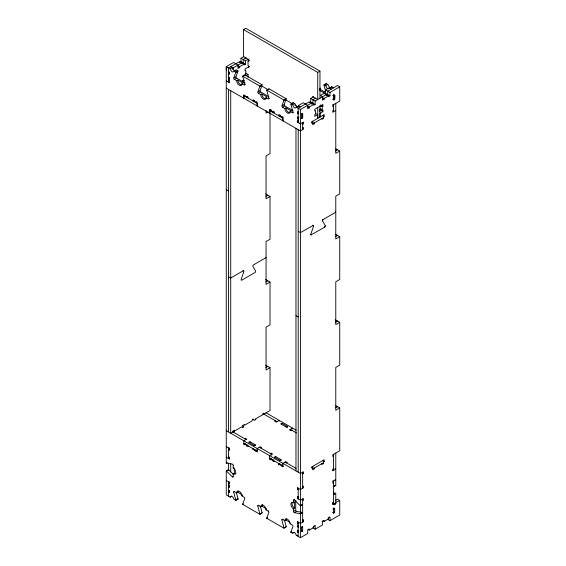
<?xml version="1.0" encoding="UTF-8"?>
<svg xmlns="http://www.w3.org/2000/svg" width="566" height="566" viewBox="0 0 566 566"><rect width="100%" height="100%" fill="white"/><g stroke="black" fill="none" stroke-linecap="round" stroke-linejoin="round"><path stroke-width="0.85" d="M244.264 97.982L243.819 98.236L243.819 95.668L257.169 103.373L257.169 105.941L257.608 105.686M269.975 112.825L269.529 113.08L269.529 110.511L271.008 109.655M283.432 120.466L282.88 120.791L282.88 118.216L269.529 110.511M300.426 512.272L300.426 109.514L311.427 103.161M302.654 113.83L302.654 117.502A0.785 0.453 -60 0 1 302.095 118.471A0.785 0.453 -60 0 1 301.544 118.145L301.579 114.247L302.301 113.533L302.654 113.83L302.095 113.511M315.51 113.363L317.731 114.65L317.731 118.365L317.731 107.512M333.558 95.994L333.558 99.666A0.785 0.453 -60 0 0 334.11 99.984A0.785 0.453 -60 0 0 334.669 99.022C335.143 93.206 334.93 95.576 332.999 95.668M312.934 225.155L313.635 225.99L310.833 234.175L311.116 234.833L324.806 227.086L325.379 225.777L322.287 220.492L323.306 219.41L335.78 212.208L335.221 211.882M302.654 530.809L301.636 531.7L301.544 527.781A0.785 0.453 -60 0 1 302.095 526.819A0.785 0.453 -60 0 1 302.654 527.137L302.654 530.809L302.095 530.491M334.669 512.329L333.65 513.221L333.558 509.294A0.785 0.453 -60 0 1 334.11 508.332A0.785 0.453 -60 0 1 334.669 508.657L334.669 512.329L334.11 512.011M322.578 220.825L322.316 220.287M235.569 70.517A2.094 1.21 60 0 0 235.774 70.184A1.047 0.608 60 0 1 236.475 70.021L238.038 70.92L235.81 72.207A1.047 0.601 60 0 1 235.781 72.434L233.694 78.122A1.047 0.608 60 0 0 234.437 79.403L236.659 80.69A3.672 2.123 60 0 0 239.255 85.183A3.672 2.123 60 0 0 241.852 83.683L242.963 83.046L237.77 80.047L236.659 80.69M234.062 77.903L235.916 76.834L238.01 71.146A1.047 0.601 60 0 0 238.038 70.92M241.852 83.683L244.073 84.971A1.047 0.608 60 0 0 244.816 84.539L242.729 76.445A1.047 0.608 60 0 1 242.701 76.184L244.922 74.896L262.129 84.829L259.907 86.117A1.054 0.608 60 0 1 259.872 86.343L257.785 92.032A1.047 0.608 60 0 0 258.528 93.312L260.749 94.6A3.672 2.123 60 0 0 263.346 99.092A3.672 2.123 60 0 0 265.942 97.593L267.053 96.956L261.86 93.956L260.749 94.6M258.153 91.812L260.006 90.744L262.1 85.056A1.054 0.608 60 0 0 262.129 84.829M265.942 97.593L268.164 98.88A1.047 0.608 60 0 0 268.907 98.449L266.819 90.355A1.047 0.608 60 0 1 266.791 90.093L269.013 88.805L286.219 98.739L283.998 100.026A1.047 0.601 60 0 1 283.962 100.253L281.875 105.934A1.047 0.608 60 0 0 282.618 107.222L284.84 108.509A3.672 2.123 60 0 0 287.436 113.002A3.672 2.123 60 0 0 290.033 111.502L291.143 110.858L285.957 107.865L284.84 108.509M282.243 105.722L284.097 104.653L286.191 98.965A1.047 0.601 60 0 0 286.219 98.739M260.53 506.683L262.1 512.754A1.047 0.608 60 0 1 262.129 513.022L259.907 514.303L242.701 504.37A1.047 0.608 60 0 1 242.729 504.143L244.816 498.455A1.047 0.608 60 0 0 244.073 497.174L241.852 495.887A3.672 2.123 60 0 0 239.255 491.394A3.672 2.123 60 0 0 236.659 492.894L234.437 491.606A1.047 0.608 60 0 0 233.694 492.031L235.781 500.132A1.047 0.608 60 0 1 235.817 500.394L238.038 499.113A1.047 0.608 60 0 0 238.01 498.844L236.439 492.774M284.62 520.593L286.191 526.663A1.047 0.608 60 0 1 286.219 526.925L283.998 528.212L266.791 518.279A1.047 0.608 60 0 1 266.819 518.053L268.907 512.364A1.047 0.608 60 0 0 268.171 511.084L265.942 509.796A3.672 2.123 60 0 0 263.346 505.304A3.672 2.123 60 0 0 260.749 506.796L258.528 505.516A1.047 0.608 60 0 0 257.785 505.94L259.872 514.041A1.047 0.608 60 0 1 259.907 514.303M307.968 529.352L309.206 530.066L309.206 529.21L307.72 530.066L307.72 533.49L300.426 537.7L296.641 535.514A1.047 0.608 60 0 1 295.94 534.537A2.094 1.21 60 0 0 294.539 532.592A2.094 1.21 60 0 0 293.146 532.924A1.047 0.608 60 0 1 292.445 533.087L290.882 532.189A1.047 0.608 60 0 1 290.91 531.962L292.997 526.274A1.047 0.608 60 0 0 292.261 524.993L290.033 523.706A3.672 2.123 60 0 0 287.436 519.213A3.672 2.123 60 0 0 284.84 520.706L282.618 519.425A1.047 0.608 60 0 0 281.875 519.85L283.962 527.951A1.047 0.608 60 0 1 283.998 528.212M331.082 87.412L331.393 86.916A1.047 0.608 60 0 1 331.987 86.916L333.558 87.815M243.069 270.569L243.189 270.803A1.047 0.608 -60 0 1 243.918 271.376L241.116 279.562A1.047 0.608 -60 0 0 241.852 280.142L254.933 272.586A1.047 0.608 -60 0 0 255.662 271.171L252.861 266.218A1.047 0.608 -60 0 1 253.434 264.909L266.07 257.594L265.511 257.275M248.764 67.694L248.764 65.981L248.021 65.55L248.021 60.987L248.764 61.411L248.764 59.699L243.571 56.706L243.571 29.588L245.793 28.3L319.96 71.118L319.96 98.236M240.975 58.199L245.425 60.767L245.425 64.199L240.975 61.63L240.975 58.199L243.939 56.487M228.487 82.254L228.487 67.977L239.489 61.63L243.939 64.199L243.939 65.055L245.425 64.199M246.168 57.774L243.196 59.487L243.196 62.911L241.717 63.767M239.489 62.486L240.975 61.63M230.426 68.67L232.279 67.595A1.047 0.608 60 0 1 232.98 68.571A2.094 1.21 60 0 0 235.23 70.7M231.105 66.922L230.716 66.696L232.937 67.977L241.717 62.911M245.425 60.767L248.389 59.055M248.021 60.987L249.5 60.13M228.487 71.974L229.605 72.186M238.01 65.911L239.489 66.767L243.939 64.199M229.605 73.042L228.487 73.686L229.605 73.898M239.489 66.767L239.489 67.623L238.01 68.479L238.01 65.055L233.56 62.486L226.266 66.696L226.266 462.995A1.047 0.608 60 0 0 226.478 463.08L232.442 464.12A1.047 0.608 60 0 1 233.185 465.401L233.185 467.969A3.672 2.123 60 0 1 235.781 472.469A3.672 2.123 60 0 1 233.185 473.968L233.185 476.537A1.047 0.608 60 0 1 232.442 476.961L226.478 471.103A1.047 0.608 60 0 0 226.266 470.947L228.487 469.66A1.047 0.608 60 0 1 228.699 469.822L233.178 474.216M226.266 70.262L226.266 66.696L230.051 68.882A1.047 0.608 60 0 1 230.645 69.568L230.963 70.432A2.094 1.21 60 0 0 233.341 71.804L233.652 71.302A1.047 0.608 60 0 1 234.246 71.302L236.1 70.234M235.781 72.434L237.635 71.366M228.487 77.259L229.605 77.471M249.5 66.406L245.05 68.974L245.05 70.693L245.793 70.262L245.793 73.976L245.05 74.401M229.725 78.257L228.487 78.971L229.605 79.183M228.487 80.542L229.605 80.754M234.437 79.403L236.291 78.334M226.711 81.221L226.266 80.966L229.605 82.466M243.097 76.233L244.951 75.158A1.047 0.608 60 0 1 244.922 74.896M245.793 75.688L248.021 74.401L248.021 77.372M242.34 81.391L244.491 80.146M242.333 82.254L243.819 81.398L242.333 80.542M244.448 84.758L245.191 84.327M259.872 86.343L261.725 85.275M247.774 96.524L246.535 97.239L246.535 96.383L248.021 97.239L248.021 98.095M258.528 93.312L260.381 92.244M267.187 90.143L268.673 89.287M254.077 100.309L252.967 100.946L253.335 99.878M252.967 100.09L254.82 100.734M254.82 101.59L254.445 101.802L254.445 100.946M256.922 101.802L255.683 102.517L255.683 101.661L257.169 102.517L257.169 105.941M268.539 98.668L269.282 98.236M243.571 29.588L317.731 72.406L319.96 71.118M283.962 100.253L285.816 99.184M269.529 113.08L269.897 109.443M268.043 111.941L266.07 113.08L266.07 110.462M269.529 109.655L271.383 110.299M271.383 111.155L271.008 111.368L271.008 110.511M273.852 111.155L272.246 112.082L272.246 111.226L274.1 111.87M282.618 107.222L284.472 106.153M274.284 112.62L273.732 112.938L273.732 112.082M290.033 111.502L292.261 112.79A1.047 0.608 60 0 0 292.997 112.358L290.91 104.264A1.04 0.601 60 0 1 290.882 104.002L293.103 102.715L294.667 103.62A1.047 0.608 60 0 1 295.367 104.59A2.094 1.21 60 0 0 296.768 106.542A2.094 1.21 60 0 0 298.162 106.21A1.047 0.608 60 0 1 298.862 106.04M325.606 91.211L324.035 85.133A1.04 0.601 60 0 1 324.007 84.872L326.228 83.591L327.799 84.49A1.047 0.608 60 0 1 328.393 85.183L328.705 86.039A2.094 1.21 60 0 0 330.749 87.596M291.653 103.833L293.138 102.977A1.04 0.601 60 0 1 293.103 102.715M324.035 85.133L325.889 84.065M319.634 88.416L320.193 88.098A3.672 2.123 60 0 0 320.632 90.015M292.813 104.689L294.667 103.62M324.007 84.872L325.57 85.777L327.424 84.709M280.34 115.28A0.785 0.453 0 0 1 279.788 115.153L278.677 115.789L279.045 114.721M278.677 114.933L280.531 115.577M310.684 98.449L315.135 101.017L315.135 104.448L310.684 101.873L310.684 98.449L313.656 96.736M333.558 106.373L332.815 106.797L332.815 105.085L339.734 101.095L339.734 86.817L329.971 92.456L329.971 95.88L325.521 93.312L325.521 89.888L329.108 87.815L331.329 89.103M280.531 116.433L280.156 116.646L280.156 115.789M290.882 104.002L292.445 104.901A1.047 0.608 60 0 1 293.039 105.587L293.351 106.45A2.094 1.21 60 0 0 295.728 107.823L296.046 107.328A1.047 0.608 60 0 1 296.641 107.328L298.494 106.252M330.134 87.985L331.987 86.916M324.24 92.208A3.672 2.123 60 0 0 324.276 91.734L325.386 91.091A3.672 2.123 60 0 1 325.337 91.65M281.762 117.148L281.394 117.36L281.762 116.292M315.878 98.024L312.913 99.736L312.913 103.161L311.427 104.017M281.394 116.504L283.248 117.148M309.206 102.729L310.684 101.873M292.629 112.57L293.372 112.146M325.754 93.447L325.386 93.666L319.358 90.185M315.135 101.017L326.264 94.6M326.264 95.456L327.742 94.6L327.742 91.168L337.513 85.537L339.734 86.817M298.572 112.011L297.461 111.799L297.461 113.511L298.204 113.936L298.763 113.617M297.461 113.511L298.699 112.797M307.72 106.16L309.206 107.016L313.656 104.448L313.656 105.304L315.135 104.448M322.556 97.593L324.035 98.449L328.485 95.88L328.485 96.736L329.971 95.88M309.206 107.016L309.206 107.873L307.72 108.729L307.72 105.304L303.27 102.729L298.204 105.658L300.426 106.946M324.035 98.449L324.035 99.305L322.556 100.161L322.556 96.736L320.328 95.456L324.035 93.312L328.485 95.88M301.544 114.58L302.654 113.936L302.654 117.502L301.544 118.145M332.815 95.668L333.558 96.093L334.669 95.456L333.558 94.812M298.572 119.001L297.461 118.789L297.829 116.865M298.763 117.183L298.204 117.502L297.461 117.077M297.461 118.789L298.699 118.075M319.96 105.375L322.181 106.656L322.924 106.231L322.924 104.519L314.767 109.224L314.767 110.936L315.51 110.511L315.51 114.219L314.767 114.65L314.767 116.363L317.731 114.65M298.572 120.572L297.461 120.36L297.461 122.072L300.426 123.784L303.397 122.072L303.397 123.784L302.654 124.216M297.461 122.072L298.699 121.357M319.217 111.226L320.703 110.37L320.703 108.658M319.96 109.082L322.181 110.37L322.924 109.938L322.924 111.651L319.96 113.363L319.96 117.077L319.96 106.118M302.654 127.923L303.397 127.499L303.397 129.211L300.426 130.923L226.266 88.105M333.558 110.08L332.815 110.511L332.815 112.224L335.78 110.511M323.427 116.787L324.169 116.363L324.169 114.65L312.05 121.64L312.05 123.353L312.793 122.928L312.793 124.64L314.279 123.784L314.279 122.928M323.419 117.65L312.793 123.784L312.793 121.216M335.532 150.903L337.513 149.764M333.558 456.062L332.815 456.486L332.815 454.774L339.734 450.777L339.734 407.959L335.78 410.244L335.78 367.426L339.734 365.141L339.734 322.323L335.78 324.608L335.78 281.783L339.734 279.505L339.734 236.687L335.78 238.965L335.78 196.147L339.734 193.862L339.734 151.044L335.78 153.329L335.78 103.373M265.822 196.296L267.796 195.15M252.224 419.095L254.445 420.375L255.931 419.519L255.188 419.095L270.024 410.527L270.024 367.709L266.07 369.994L266.07 327.176L270.024 324.891L270.024 282.073L266.07 284.358L266.07 241.54L270.024 239.255L270.024 196.437L266.07 198.716L266.07 155.898L270.024 153.619L270.024 112.542M243.189 270.803L230.716 278.005L228.487 276.717M335.532 236.538L337.513 235.399M265.822 281.932L267.796 280.786M335.532 322.181L337.513 321.035M265.822 367.567L267.796 366.428M253.702 419.095L252.224 419.951L252.224 420.807L244.562 425.229L244.562 424.373L243.076 425.229L243.076 427.797M262.355 414.1L263.841 413.244L263.841 414.1L276.944 421.663M226.711 446.454L226.266 446.708L229.605 448.208M244.562 438.643L245.297 438.218L246.783 439.075L243.819 440.787L243.819 444.211L245.297 445.067L245.297 444.211M275.458 420.807L274.715 421.231L276.201 422.087L279.165 420.375L279.165 421.231M229.725 448.994L228.487 449.708L229.605 449.92M243.819 444.211L245.425 443.284M250.243 441.926A0.785 0.453 0 0 0 249.132 441.926A0.785 0.453 0 0 0 249.132 442.57L250.243 441.926L255.188 444.784L255.188 445.64M282.257 423.446A0.785 0.453 0 0 0 281.146 423.446A0.785 0.453 0 0 0 281.146 424.09L282.257 423.446L287.203 426.297L287.203 427.67M246.91 444.713L246.535 445.782L248.021 446.638L248.021 445.782M226.711 457.158L226.266 457.413L229.605 458.913M246.535 445.782L247.774 445.067M228.487 456.988L229.605 457.201M286.092 426.941L287.203 426.297A0.785 0.453 0 0 1 287.203 426.941A0.785 0.453 0 0 1 286.092 426.941L281.146 424.09M226.266 462.995L226.633 462.783M226.478 463.08L227.221 462.655M253.335 448.421L252.967 449.496L254.82 450.133M252.967 449.496L253.335 449.277M254.82 449.277L254.445 450.352M256.051 449.991L255.683 451.067L257.169 451.923L257.169 448.491L260.134 446.779L261.619 447.635L260.876 448.067M255.683 451.067L257.289 450.133M291.773 430.224L291.037 430.655L289.551 429.799L292.516 428.087L292.516 428.943M233.185 465.401L233.56 465.188M335.532 407.817L337.513 406.678M226.846 470.891L228.699 469.822M233.185 467.969L233.744 467.65M233.185 473.968L234.296 473.325A3.672 2.123 60 0 0 235.895 473.615M270.272 453.493L271.008 453.062L272.494 453.918L269.529 455.63L269.529 459.054L271.383 459.698M232.442 476.961L233.68 476.247M226.266 480.612L229.605 482.105M269.529 459.054L271.135 458.127M229.725 482.89L228.487 483.605L229.605 483.817M271.383 458.842L271.008 459.91M275.953 456.776A0.785 0.453 0 0 0 274.843 456.776A0.785 0.453 0 0 0 274.843 457.413L275.953 456.776L280.899 459.627L280.899 460.483M272.614 459.557L272.246 460.625L274.1 461.269M272.246 460.625L273.852 459.698M228.487 485.175L229.605 485.387M229.605 486.244L228.487 486.887L229.605 487.1M279.788 460.271L280.899 459.627A0.785 0.453 0 0 1 280.899 460.271A0.785 0.453 0 0 1 279.788 460.271L274.843 457.413M228.487 490.46L229.605 490.672M229.725 491.458L228.487 492.172L229.605 492.385M279.045 463.264L278.677 464.339L280.531 464.976M278.677 464.339L279.045 464.12M280.531 464.12L280.156 465.195M233.694 492.031L234.437 491.606M281.762 464.835L281.394 465.91L283.248 466.547M281.394 465.91L283 464.976M286.587 462.91L287.323 462.479L285.844 461.623L282.88 463.335L282.88 466.766M236.659 492.894L237.77 492.25A3.672 2.123 60 0 1 238.088 491.005M226.266 470.947L226.266 494.882L230.051 497.068L231.904 496M241.852 495.887L242.411 495.568M236.156 499.92L238.01 498.844M242.729 504.143L243.097 503.931M242.701 504.37L243.069 504.157M302.654 473.898L303.397 473.473L303.397 471.761L300.426 473.473L226.266 430.655M314.279 468.047L314.279 468.903L312.793 469.759L312.793 468.047L312.05 468.471L312.05 466.759L324.169 459.769L324.169 461.481L323.427 461.906M323.419 462.769L312.793 468.903L312.793 466.334M257.785 505.94L259.023 505.233M260.749 506.796L261.86 506.16A3.672 2.123 60 0 1 262.412 504.631M298.572 489.746L297.461 489.526L297.836 487.602M297.461 489.526L298.699 488.812M302.654 486.534L303.397 486.102L303.397 487.814L300.426 489.526L297.461 487.814M333.558 468.69L332.815 469.122L332.815 470.834L335.78 469.122L335.037 468.69M265.942 509.796L266.501 509.478M260.247 513.829L262.1 512.754M268.171 511.084L268.539 510.865M302.654 500.662L303.397 500.231L303.397 498.519L300.426 500.231L297.461 498.519L297.836 496.594M298.572 497.019L297.461 496.807M293.874 500.011L294.617 499.587M297.461 498.519L298.699 497.804M266.819 518.053L267.562 517.621M266.791 518.279L267.534 517.848M293.506 508.792A3.672 2.123 60 0 1 290.91 504.292A3.672 2.123 60 0 1 293.506 502.799L294.617 502.155L294.617 508.148L293.506 508.792L293.506 511.36A1.047 0.608 60 0 0 294.249 512.647L300.213 513.68A1.047 0.608 60 0 1 300.426 513.765L302.654 512.478A1.047 0.608 60 0 0 302.442 512.393L296.471 511.36L294.617 512.428M333.558 482.819L332.815 483.251L332.815 481.539L335.78 479.827L335.037 479.395M300.588 505.445L302.067 504.589M333.714 486.314L335.199 485.458M335.78 453.062L335.78 485.402L333.558 486.689A1.047 0.608 60 0 1 333.346 486.534M293.506 511.36L295.36 510.291M281.875 519.85L283.113 519.135M284.84 520.706L285.957 520.069A3.672 2.123 60 0 1 286.269 518.817M300.213 513.68L302.067 512.605M333.714 494.337L335.567 493.269A1.047 0.608 60 0 1 335.78 493.354L335.78 503.874L334.294 504.731L334.294 503.874M335.78 493.354L333.558 494.642A1.047 0.608 60 0 0 333.346 494.55M290.033 523.706L290.591 523.387M284.337 527.738L286.191 526.663M298.572 523.642L297.461 523.43L297.836 521.498M335.532 500.386L337.513 499.24L339.734 500.528L339.734 515.003L329.971 520.642L327.742 519.362M297.461 523.43L298.699 522.715M302.654 520.43L303.397 519.998L303.397 521.718L300.426 523.43L297.461 521.718M332.44 502.806L333.558 502.587M339.734 500.528L335.412 502.601M335.78 503.018L332.815 504.731L332.815 503.018M298.572 525.213L297.461 525L297.461 526.713L298.204 527.137L298.763 526.819M297.461 526.713L298.699 525.998M290.91 531.962L291.285 531.743M290.882 532.189L291.249 531.976M292.445 533.087L293.931 532.231M301.544 527.781L302.654 527.137L301.911 526.713M298.572 532.203L297.461 531.99L297.836 530.066M298.763 530.384L298.204 530.703L297.461 530.278M297.461 531.99L298.699 531.276M301.544 531.347L302.654 530.703M334.669 512.223L333.558 512.867L332.815 512.435M297.009 535.302L297.383 535.082M313.281 526.422L315.135 525.786L315.135 529.21L312.913 527.922M322.181 521.286L324.035 520.642L324.035 521.498L322.924 520.862M328.117 517.862L329.971 517.218L329.971 520.642M298.572 536.2L298.204 536.412L298.204 522.142M309.206 530.066L313.656 527.498L313.656 526.642M324.035 521.498L328.485 518.93L328.485 518.074M315.135 529.21L322.556 524.923L322.556 521.498M313.352 225.332L300.426 232.619L298.204 231.331M310.833 234.175L310.847 234.536M324.643 227.199L325.082 225.997M313.635 225.99L313.338 225.473M333.332 492.88L335.567 493.269M311.562 234.749L310.975 234.692M325.521 89.888L329.971 92.456M333.558 94.706L334.669 95.35L334.669 99.022L333.558 99.666L332.815 99.234M319.656 89.074L324.276 91.734M333.926 98.597L334.669 99.022L334.11 98.703M332.815 104.229L333.558 104.66L333.558 111.799M322.556 98.449L324.035 99.305M312.545 96.524L317.731 99.524L317.731 72.406M320.703 104.943L322.924 106.231M313.656 104.448L309.206 101.873L298.204 108.226L298.204 122.504M319.217 109.514L322.924 111.651M322.684 115.506L324.169 116.363M238.01 66.767L239.489 67.623M307.72 107.016L309.206 107.873M245.793 73.12L248.021 74.401M261.152 85.699L268.036 89.669M285.618 99.821L292.502 103.797M294.794 105.12L297.858 106.882M234.246 71.302L235.81 72.207M242.701 76.184L259.907 86.117M266.791 90.093L283.998 100.026M296.641 107.328L300.426 109.514M301.911 113.511L302.654 113.936M245.099 82.99L236.659 78.122A1.047 0.608 60 0 1 235.916 76.834M268.907 96.736L260.749 92.032A1.047 0.608 60 0 1 260.006 90.744M292.997 110.646L284.84 105.934A1.047 0.608 60 0 1 284.097 104.653M311.314 122.072L314.279 123.784M303.022 123.572L303.397 123.784M335.284 148.476L339.734 151.044M322.868 219.36L322.74 220.04M265.574 193.869L270.024 196.437M335.284 234.112L339.734 236.687M310.628 234.515L311.25 234.855M226.266 189.801L228.487 191.082M265.574 279.505L270.024 282.073M335.284 319.755L339.734 322.323M295.976 315.687L298.204 316.967M265.574 365.141L270.024 367.709M335.284 405.39L339.734 407.959M266.006 412.777L296.152 430.181M296.471 432.94L290.294 429.368L290.294 430.224M322.684 460.625L324.169 461.481M332.815 469.978L333.558 470.403L333.558 454.349M242.333 425.66L243.819 426.516L242.333 427.372L241.59 426.941L230.716 433.223L230.716 90.673M311.314 467.191L312.793 468.047M332.815 480.683L333.558 481.107L333.558 504.299L332.815 503.874M232.881 431.9L246.04 439.506M259.391 447.211L271.751 454.349L271.751 455.205M296.075 468.386L285.101 462.054L285.101 462.91M303.022 473.261L303.397 473.473M249.132 442.57L254.077 445.428A0.785 0.453 0 0 0 255.188 445.428A0.785 0.453 0 0 0 255.188 444.784L254.077 445.428L254.077 445.937M243.819 443.355L257.169 451.067M269.529 458.198L282.88 465.91M334.541 503.16L335.78 503.874M333.558 508.013L334.669 508.657L333.558 509.294L332.815 508.869M332.999 512.647L333.558 512.973M329.603 517.006L329.971 517.218M328.117 518.718L328.485 518.93M323.667 520.43L324.035 520.642M314.767 525.566L315.135 525.786M303.022 519.786L303.397 519.998M313.281 527.279L313.656 527.498M303.022 521.498L303.397 521.718M308.831 528.991L309.206 529.21M237.77 492.25L242.269 494.847M261.86 506.16L266.48 508.82M285.957 520.069L289.764 522.262M237.253 498.66L238.038 499.113M235.817 500.394L234.246 499.495A1.047 0.608 60 0 1 233.553 498.519A2.094 1.21 60 0 0 232.152 496.566A2.094 1.21 60 0 0 230.751 496.906A1.047 0.608 60 0 1 230.051 497.068M332.999 99.34L333.558 99.666L333.558 96.093M227.935 67.658L228.487 67.977M299.987 123.529L300.426 123.784M323.419 115.082L323.427 118.499L321.941 119.355L321.941 118.499M323.419 460.2L323.427 463.618L321.941 464.474L321.941 463.618M322.181 106.656L322.181 110.37M302.654 122.504L302.654 129.635M302.654 472.185L302.654 488.246M302.654 498.95L302.654 522.142M300.426 513.765L300.426 537.7M298.204 129.635L298.204 472.185M298.204 488.246L298.204 498.95M295.976 128.355L295.976 470.905M295.735 500.337L295.735 510.072A1.047 0.608 60 0 0 296.471 511.36M293.506 502.799L293.506 500.224A1.047 0.608 60 0 1 294.249 499.799L300.213 505.657A1.047 0.608 60 0 0 300.426 505.813L302.654 504.532A1.047 0.608 60 0 1 302.492 504.419M282.88 117.36L282.88 120.791M273.732 460.625L273.732 461.481M245.297 96.524L245.297 95.668L243.819 94.812L243.819 98.236M234.423 431.936L234.423 430.224L232.937 431.08L232.937 431.936M234.296 468.124L234.296 473.325M232.937 67.977L232.937 69.689M230.716 463.427L230.716 472.023M229.23 72.406L229.23 74.118M229.23 77.683L229.23 79.396M229.23 80.966L229.23 82.678M229.23 448.421L229.23 450.133M229.23 457.413L229.23 459.125M229.23 482.324L229.23 484.036M229.23 485.607L229.23 487.319M229.23 490.885L229.23 492.597M228.487 89.386L228.487 431.936M228.487 447.996L228.487 458.701M228.487 463.002L228.487 469.879M228.487 481.892L228.487 496.17M294.617 508.148A3.672 2.123 60 0 1 292.339 505.261A3.672 2.123 60 0 1 292.445 502.254M294.193 501.95A3.672 2.123 60 0 1 294.617 502.155M242.128 84.766A3.672 2.123 60 0 1 239.326 83.69A3.672 2.123 60 0 1 237.77 80.047M242.963 83.046A3.672 2.123 60 0 1 242.927 83.513M289.969 112.691A3.672 2.123 60 0 1 287.316 111.283A3.672 2.123 60 0 1 285.957 107.865M291.143 110.858A3.672 2.123 60 0 1 291.108 111.332M269.048 89.067A1.047 0.608 60 0 1 269.013 88.805M266.218 98.675A3.672 2.123 60 0 1 263.416 97.6A3.672 2.123 60 0 1 261.86 93.956M335.78 485.402A1.047 0.608 60 0 1 335.567 485.246M329.766 88.197A1.047 0.608 60 0 0 329.065 88.367A2.094 1.21 60 0 1 328.86 88.699M328.11 88.876A2.094 1.21 60 0 1 326.271 86.754A1.047 0.608 60 0 0 325.57 85.777M326.264 83.853A1.04 0.601 60 0 1 326.228 83.591"/></g></svg>
